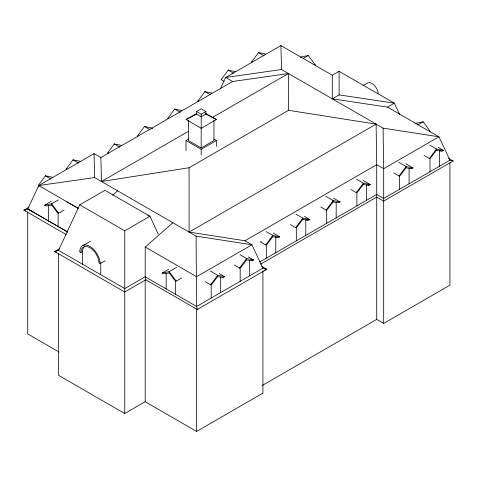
<?xml version="1.0" encoding="UTF-8"?>
<svg xmlns="http://www.w3.org/2000/svg" width="477" height="477" viewBox="0 0 477 477"><rect width="100%" height="100%" fill="white"/><g stroke="black" fill="none" stroke-linecap="round" stroke-linejoin="round"><path stroke-width="0.72" d="M172.907 222.753L145.229 247.044L145.193 276.785L145.855 279.796L197.275 309.478L266.81 269.332L261.724 266.399M201.216 128.283L201.222 114.206L205.921 111.493L205.921 114.116L201.222 116.829L196.524 114.122L186.102 119.554L201.216 128.283L216.343 119.548L205.635 113.365M145.855 279.796L124.747 291.984L54.646 251.504L58.528 250.359L79.754 204.842L104.952 190.299L149.945 216.272L158.286 234.159M66.106 234.541L23.85 210.142L27.767 208.956L38.756 185.541L94.047 153.618L100.885 157.565L101.476 181.51L189.059 167.743L288.525 110.318L376.109 124.121L376.717 164.69L376.717 319.399L262.386 385.41M220.326 88.853L225.663 77.477L280.917 45.577L332.29 75.235L332.302 98.828L387.515 107.122L438.935 136.81L449.924 160.224L453.15 160.987L383.681 201.097L376.717 197.073L260.466 264.192M38.381 185.32L45.393 175.804L52.404 177.223M80.041 161.268L73.029 159.849L66.017 169.365L66.941 168.834M121.283 145.348L114.271 143.929L107.259 153.445L108.184 152.914M137.454 136.017L144.465 126.5L151.477 127.919L152.664 128.605M167.642 118.588L174.654 109.066L181.665 110.491M211.854 93.063L204.842 91.638L197.83 101.16L198.754 100.623M224.065 81.34L221.143 79.653L228.155 70.131L235.167 71.556M265.54 54.02L258.528 52.595L251.516 62.117L252.44 61.581M210.631 284.811L217.643 275.289L224.655 276.714L223.272 277.513L217.643 276.606L212.021 284.012L210.631 284.811L205.277 281.722M239.615 268.08L246.627 258.558L253.639 259.983L252.25 260.782L246.627 259.87L240.998 267.275L239.615 268.08L234.261 264.985M265.749 244.945L272.761 235.429L279.772 236.848L278.383 237.653L272.761 236.741L267.132 244.146L265.749 244.945L260.394 241.857L261.318 241.326M295.758 227.618L302.77 218.102L309.782 219.521L308.398 220.326L302.77 219.414L297.147 226.819L295.758 227.618L290.41 224.53M326.125 210.089L333.137 200.573L340.149 201.992L338.765 202.791L333.137 201.884L327.514 209.29L326.125 210.089L320.777 207M356.313 192.66L363.325 183.138L370.337 184.563L368.954 185.362L363.325 184.456L357.702 191.861L356.313 192.66L350.965 189.572M399.058 176.025L406.07 166.503L413.082 167.928L411.693 168.727L406.07 167.821L400.441 175.226L399.058 176.025L393.704 172.936M429.431 158.489L436.443 148.967L443.455 150.392L442.072 151.191L436.443 150.279L430.82 157.684L429.431 158.489L424.083 155.395M112.626 195.2L117.604 190.824M221.143 79.653L222.067 79.116M100.885 157.565L232.633 81.501L288.496 73.536L288.525 110.318M29.002 207.167L23.85 210.142L25.794 210.882M196.524 114.122L196.524 111.493L201.222 108.78L205.921 111.493M186.102 119.554L196.816 113.365M64.007 210.172L58.653 213.267L57.27 212.468L51.641 205.056L46.013 205.969L44.629 205.17L51.212 201.366M300.164 57.562L301.297 56.906L308.309 55.487L315.321 65.003L314.397 64.473M303.432 58.301L308.309 55.487M58.349 199.875L51.641 203.745L44.629 205.17M101.476 181.51L188.54 131.247M212.396 117.473L288.496 73.536M186.024 150.768L186.024 140.554L188.552 139.099M48.636 221.018L48.606 205.498M58.111 226.492L58.087 212.45M188.373 120.276L188.373 140.56L201.169 147.948L213.958 140.56L213.958 120.276M186.024 140.554L201.187 149.307L216.343 140.554L216.343 146.391M332.29 75.235L339.111 71.3L394.342 103.181L399.678 114.558M59.75 248.559L54.646 251.504L56.59 252.244M332.302 98.828L339.123 94.887L394.342 103.181L387.515 107.122M82.831 245.595L90.338 241.261M362.884 85.699L367.171 83.225A8.932 5.158 60 0 1 373.718 84.787A8.932 5.158 60 0 1 378.189 93.319M105.173 260.788L100.17 263.674A14.483 8.359 60 0 0 89.932 246.388A14.483 8.359 60 0 0 79.701 251.862L80.84 252.518L82.545 251.534A12.873 7.435 60 0 1 84.805 246.335M79.754 204.842L124.747 230.82L149.945 216.272L147.798 215.658M189.059 167.743L189.089 232.096L376.109 124.121M415.026 123.877L416.165 123.221L423.177 121.802L430.188 131.318M417.691 124.968L423.177 121.802M181.564 278.037L176.21 281.126L174.826 280.327L169.198 272.922L163.569 273.828L162.186 273.029L168.769 269.225M176.514 267.382L169.198 271.604L162.186 273.029M189.089 232.096L244.969 240.754L376.717 164.69L383.681 168.709L438.935 136.81L383.073 128.14L281.531 69.517L225.663 77.477L232.633 81.501M259.613 262.058L376.717 194.449L383.681 198.468L449.924 160.224M264.866 270.071L266.81 269.332L262.922 268.187L196.613 306.472L145.193 276.785L124.747 288.591L58.528 250.359M58.528 253.728L58.528 375.31L124.747 413.541L145.193 401.735L196.613 431.423L262.922 393.137L262.922 270.811M376.717 319.399L383.681 323.418L449.924 285.174L449.924 162.848M38.756 187.002L38.756 185.541L94.643 177.563L196.053 236.115L251.934 244.773L262.922 268.187M27.809 208.95L67.734 232.055L27.738 208.974L33.235 212.146M205.921 114.116L216.343 119.548M438.107 147.298L443.455 150.392M440.044 150.392L441.183 151.048M429.741 145.097L436.443 148.967L436.443 150.279M448.648 158.388L453.15 160.987M258.528 52.595L264.019 55.761M405.832 163.742L413.082 167.928M410.56 168.071L411.693 168.727M398.754 162.281L406.07 166.503L406.07 167.821M228.155 70.131L233.641 73.303M363.092 180.378L370.337 184.563M367.815 184.706L368.954 185.362M204.842 91.638L210.327 94.804M356.623 179.269L363.325 183.138L363.325 184.456M196.524 111.493L201.222 114.206M333.536 198.17L340.149 201.992M174.654 109.066L180.139 112.238M325.821 196.345L333.137 200.573L333.137 201.884M213.815 139.099L216.343 140.554M304.433 216.433L309.782 219.521M306.371 219.521L307.51 220.183M144.465 126.5L149.951 129.666M296.068 214.233L302.77 218.102L302.77 219.414M273.154 233.032L279.772 236.848M114.271 143.929L119.763 147.095M266.053 231.56L272.761 235.429L272.761 236.741M244.969 240.754L251.934 244.773L196.613 276.714L145.229 247.044M248.284 256.888L253.639 259.983M251.117 260.126L252.25 260.782M239.919 254.688L246.627 258.558L246.627 259.87M73.029 159.849L78.514 163.015M219.301 273.625L224.655 276.714M45.393 175.804L50.878 178.97M210.327 271.067L217.643 275.289L217.643 276.606M66.977 201.854L78.461 208.485M100.17 263.674L99.031 263.018A12.873 7.435 60 0 0 89.932 247.7A12.873 7.435 60 0 0 80.84 252.518M59.112 352.044L27.72 333.93L27.72 211.955M38.756 185.541L78.484 208.509M176.21 281.126L169.198 271.604L169.198 272.922M58.653 213.267L51.641 203.745L51.641 205.056M197.275 309.478L196.613 306.472L196.053 236.115M280.917 45.577L281.531 69.517M94.047 153.618L94.643 177.563M383.073 128.14L383.681 168.709L383.681 323.418M339.111 71.3L339.123 94.887M439.478 150.72L439.478 166.252M430.004 158.412L430.004 171.726M409.099 168.256L409.099 183.794M399.625 175.208L399.625 189.262M366.36 184.891L366.36 200.429M356.885 191.843L356.885 205.897M336.172 202.32L336.172 217.858M326.697 209.272L326.697 223.325M305.805 219.855L305.805 235.388M296.33 226.802L296.33 240.861M275.789 236.52L275.789 252.715M266.315 244.129L266.315 258.188M249.656 260.311L249.656 275.843M240.181 267.257L240.181 281.317M220.678 277.042L220.678 292.58M211.198 283.994L211.198 298.047M201.169 128.385L201.169 147.948M201.187 149.307L201.187 155.144M196.613 309.096L196.613 431.423M175.643 280.309L175.643 294.363M166.169 273.357L166.169 288.895M145.193 279.415L145.193 401.735M124.747 230.82L124.747 413.541M100.736 262.738L100.736 274.728M82.545 251.534L82.545 264.222"/></g></svg>
